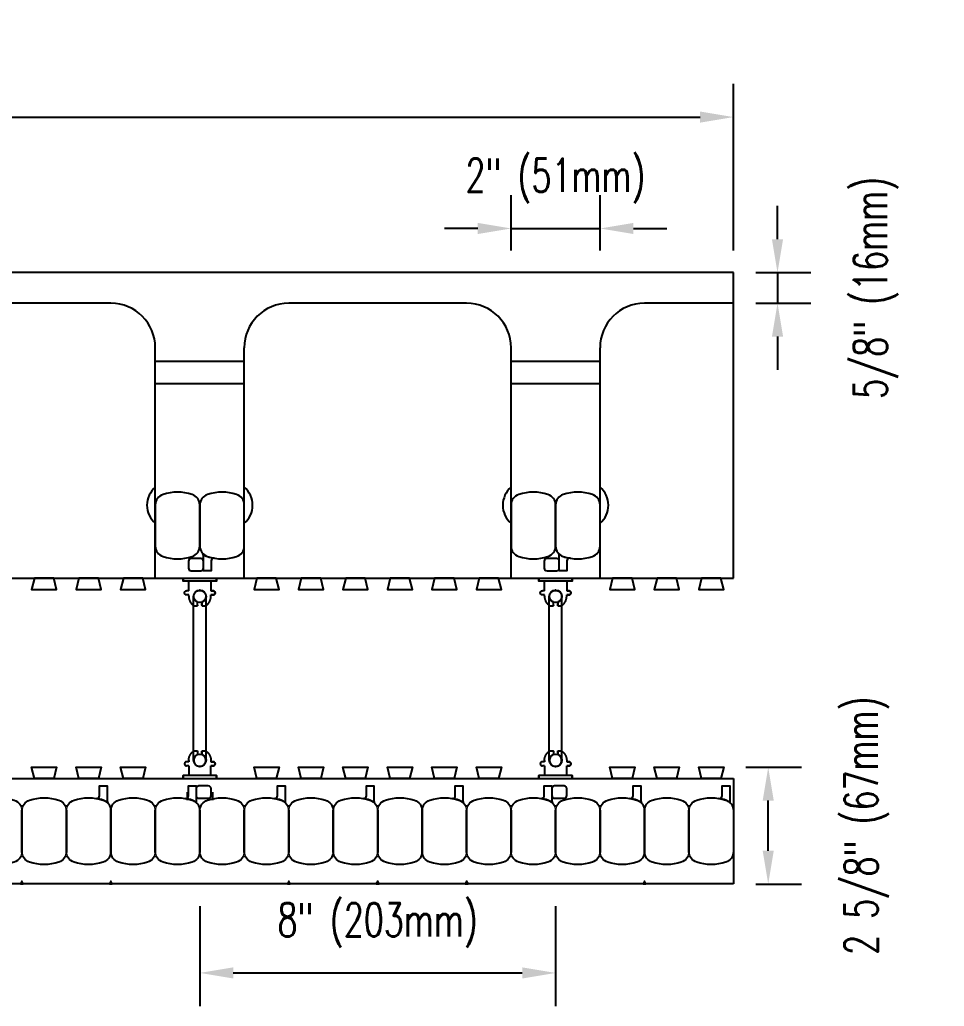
# Model space of a CAD drawing. Header units: inches. Extents: x 230.6 to 290.1, y 70.9 to 119.7.
# Drawn here: x 269.28 to 290.07, y 95.91 to 118.1 of the extents above; entities that cross this region are included whole.
import ezdxf

# ---------------------------------------------------------------- set-up
doc = ezdxf.new("R2010")
doc.units = ezdxf.units.IN
doc.header["$MEASUREMENT"] = 0
for name, color, linetype in [('HATCH', 12, 'Continuous'), ('line25', 2, 'Continuous'), ('LINE50', 5, 'Continuous'), ('LINE9', 9, 'Continuous'), ('TEXT', 4, 'Continuous')]:
    doc.layers.add(name, color=color, linetype=linetype)
doc.styles.add('DIM', font='romans.shx', dxfattribs={"width": 0.7})
doc.dimstyles.new('ext_8', dxfattribs={"dimscale": 8, "dimtxt": 0.09375, "dimasz": 0.09375, "dimexe": 0.09375, "dimexo": 0.0625, "dimgap": 0.0625, "dimtad": 1, "dimdec": 4, "dimzin": 3, "dimdsep": 46, "dimlunit": 4, "dimtxsty": 'DIM', "dimcen": 0.09, "dimdle": 0.09375, "dimclrt": 4, "dimadec": 0, "dimazin": 0, "dimtfac": 1, "dimtdec": 4, "dimtmove": 2, "dimatfit": 3, "dimfxl": 0, "dimfrac": 2, "dimtolj": 1, "dimtzin": 0, "dimarcsym": 0})

# ---------------------------------------------------------------- blocks, each defined once
blk = doc.blocks.new('*D21')
at = {"layer": 'Defpoints', "color": 0}
for p in [(285.326, 112.408), (285.326, 111.721), (286.316, 111.721)]:
    blk.add_point(p, dxfattribs=at)
at = {"layer": 'TEXT', "color": 0, "lineweight": -2}
for p, q in [((286.316, 113.158), (286.316, 113.908)), ((285.826, 112.408), (287.066, 112.408)), ((286.316, 112.408), (286.316, 111.721)), ((285.826, 111.721), (287.066, 111.721)), ((286.316, 110.971), (286.316, 110.221))]:
    blk.add_line(p, q, dxfattribs=at)
at = {"layer": 'TEXT', "color": 0}
for points in [[(286.191, 113.158), (286.441, 113.158), (286.316, 112.408)], [(286.191, 110.971), (286.441, 110.971), (286.316, 111.721)]]:
    blk.add_solid(points, dxfattribs=at)
at = {"layer": 'TEXT', "color": 4, "insert": (288.53, 112.065), "char_height": 0.75, "attachment_point": 5, "rotation": 90, "style": 'DIM'}
blk.add_mtext('\\A1;5/8" (16mm)', dxfattribs=at)
blk = doc.blocks.new('*D22')
at = {"layer": 'Defpoints', "color": 0}
for p in [(285.107, 101.283), (286.107, 101.283), (285.326, 98.658)]:
    blk.add_point(p, dxfattribs=at)
at = {"layer": 'TEXT', "color": 0, "lineweight": -2}
for p, q in [((285.607, 101.283), (286.857, 101.283)), ((286.107, 99.408), (286.107, 100.533)), ((285.826, 98.658), (286.857, 98.658))]:
    blk.add_line(p, q, dxfattribs=at)
at = {"layer": 'TEXT', "color": 0}
for points in [[(285.982, 100.533), (286.232, 100.533), (286.107, 101.283)], [(285.982, 99.408), (286.232, 99.408), (286.107, 98.658)]]:
    blk.add_solid(points, dxfattribs=at)
at = {"layer": 'TEXT', "color": 4, "insert": (288.321, 99.971), "char_height": 0.75, "attachment_point": 5, "rotation": 90, "style": 'DIM'}
blk.add_mtext('\\A1;2 5/8" (67mm)', dxfattribs=at)
blk = doc.blocks.new('*D14')
at = {"layer": 'Defpoints', "color": 0}
for p in [(282.326, 113.402), (280.326, 112.408), (282.326, 112.408)]:
    blk.add_point(p, dxfattribs=at)
at = {"layer": 'TEXT', "color": 0, "lineweight": -2}
for p, q in [((280.326, 112.908), (280.326, 114.152)), ((282.326, 112.908), (282.326, 114.152)), ((279.576, 113.402), (278.826, 113.402)), ((280.326, 113.402), (282.326, 113.402)), ((283.076, 113.402), (283.826, 113.402))]:
    blk.add_line(p, q, dxfattribs=at)
at = {"layer": 'TEXT', "color": 0}
for points in [[(279.576, 113.527), (279.576, 113.277), (280.326, 113.402)], [(283.076, 113.527), (283.076, 113.277), (282.326, 113.402)]]:
    blk.add_solid(points, dxfattribs=at)
at = {"layer": 'TEXT', "color": 4, "insert": (281.326, 114.473), "char_height": 0.75, "attachment_point": 5, "style": 'DIM'}
blk.add_mtext('\\A1;2" (51mm)', dxfattribs=at)
blk = doc.blocks.new('*D23')
at = {"layer": 'Defpoints', "color": 0}
for p in [(285.326, 115.907), (237.326, 112.408), (285.326, 112.408)]:
    blk.add_point(p, dxfattribs=at)
at = {"layer": 'TEXT', "color": 0, "lineweight": -2}
for p, q in [((237.326, 112.908), (237.326, 116.657)), ((285.326, 112.908), (285.326, 116.657)), ((238.076, 115.907), (284.576, 115.907))]:
    blk.add_line(p, q, dxfattribs=at)
at = {"layer": 'TEXT', "color": 0}
for points in [[(238.076, 116.032), (238.076, 115.782), (237.326, 115.907)], [(284.576, 116.032), (284.576, 115.782), (285.326, 115.907)]]:
    blk.add_solid(points, dxfattribs=at)
at = {"layer": 'TEXT', "color": 4, "insert": (261.326, 116.978), "char_height": 0.75, "attachment_point": 5, "style": 'DIM'}
blk.add_mtext('\\A1;48" (1219mm)', dxfattribs=at)
blk = doc.blocks.new('*D17')
at = {"layer": 'Defpoints', "color": 0}
for p in [(273.326, 98.658), (281.326, 98.658), (281.326, 96.658)]:
    blk.add_point(p, dxfattribs=at)
at = {"layer": 'TEXT', "color": 0, "lineweight": -2}
for p, q in [((273.326, 98.158), (273.326, 95.908)), ((281.326, 98.158), (281.326, 95.908)), ((274.076, 96.658), (280.576, 96.658))]:
    blk.add_line(p, q, dxfattribs=at)
at = {"layer": 'TEXT', "color": 0}
for points in [[(274.076, 96.783), (274.076, 96.533), (273.326, 96.658)], [(280.576, 96.783), (280.576, 96.533), (281.326, 96.658)]]:
    blk.add_solid(points, dxfattribs=at)
at = {"layer": 'TEXT', "color": 4, "insert": (277.326, 97.73), "char_height": 0.75, "attachment_point": 5, "style": 'DIM'}
blk.add_mtext('\\A1;8" (203mm)', dxfattribs=at)
blk = doc.blocks.new('WEB4_CENTRE_TOP')
for p, q in [((-0.141, 0), (-0.141, 3.688)), ((0.141, 0), (0.141, 3.688))]:
    blk.add_line(p, q)
for centre in [(0, 3.688), (0, 0)]:
    blk.add_circle(centre, 0.141)
blk = doc.blocks.new('Connector')
blk.add_point((0.271, 0))
at = {"layer": 'LINE9'}
for p, q in [((0, 0.375), (0, -0.375)), ((0.062, -0.375), (0.062, 0.375)), ((0.281, 0.25), (0.062, 0.25))]:
    blk.add_line(p, q, dxfattribs=at)
for points, weights in [([(0.007, 0.375), (0.004, 0.375), (0, 0.375)], [1, 0.972587069138, 0.950305488115]), ([(0.327, 0.343), (0.308, 0.343), (0.281, 0.317), (0.281, 0.297)], [1, 0.85355339, 0.85355339, 1]), ([(0.328, 0.343), (0.327, 0.343), (0.327, 0.343)], [1, 0.70710678, 1]), ([(0.375, 0.297), (0.375, 0.317), (0.348, 0.343), (0.329, 0.343)], [1, 0.85355339, 0.85355339, 1]), ([(0.406, 0.25), (0.546, 0.25), (0.619, 0.131)], [0.958404415409, 0.794674173519, 0.864651571113]), ([(0.619, 0.052), (0.612, 0.049), (0.604, 0.049)], [0.83615024178, 0.892081430621, 1]), ([(0.619, -0.131), (0.546, -0.25), (0.406, -0.25)], [0.864651574428, 0.794674169686, 0.958404415195]), ([(0.604, -0.049), (0.612, -0.049), (0.619, -0.052)], [1, 0.89208144177, 0.836150253337]), ([(0, -0.375), (0.004, -0.375), (0.007, -0.375)], [0.950305488115, 0.972587069138, 1]), ([(0.281, -0.297), (0.281, -0.317), (0.308, -0.343), (0.327, -0.343)], [1, 0.85355339, 0.85355339, 1]), ([(0.327, -0.343), (0.281, -0.343), (0.281, -0.297)], [1, 0.70710678, 1]), ([(0.329, -0.343), (0.348, -0.343), (0.375, -0.317), (0.375, -0.297)], [1, 0.85355339, 0.85355339, 1]), ([(0.375, -0.297), (0.375, -0.343), (0.329, -0.343)], [1, 0.70710678, 1])]:
    blk.add_rational_spline(points, weights, degree=2, dxfattribs=at)
for points, degree in [([(0, 0.375), (0.002, 0.375), (0.005, 0.375), (0.007, 0.375)], 3), ([(0.007, 0.375), (0.021, 0.375), (0.051, 0.375), (0.062, 0.375), (0.062, 0.375)], 3), ([(0.281, 0.25), (0.281, 0.297)], 1), ([(0.327, 0.343), (0.327, 0.343), (0.328, 0.343), (0.328, 0.343)], 3), ([(0.328, 0.343), (0.329, 0.343), (0.329, 0.343), (0.329, 0.343)], 3), ([(0.375, 0.25), (0.375, 0.297)], 1), ([(0.406, 0.25), (0.375, 0.25)], 1), ([(0.406, 0.25), (0.406, 0.25)], 1), ([(0.406, 0.25), (0.406, 0.25)], 1), ([(0.406, 0.25), (0.406, 0.25)], 1), ([(0.406, 0.25), (0.406, 0.25)], 1), ([(0.406, 0.25), (0.406, 0.25)], 1), ([(0.406, 0.25), (0.406, 0.25)], 1), ([(0.406, 0.25), (0.406, 0.25)], 1), ([(0.406, 0.25), (0.406, 0.25)], 1), ([(0.406, 0.25), (0.406, 0.25)], 1), ([(0.406, 0.25), (0.406, 0.25)], 1), ([(0.406, 0.25), (0.406, 0.25)], 1), ([(0.406, 0.25), (0.406, 0.25)], 1), ([(0.406, 0.25), (0.406, 0.25)], 1), ([(0.406, 0.25), (0.406, 0.25)], 1), ([(0.406, 0.25), (0.406, 0.25)], 1), ([(0.406, 0.25), (0.406, 0.25)], 1), ([(0.406, 0.25), (0.406, 0.25)], 1), ([(0.406, 0.25), (0.406, 0.25)], 1), ([(0.406, 0.25), (0.406, 0.25)], 1), ([(0.406, 0.25), (0.406, 0.25)], 1), ([(0.406, 0.25), (0.406, 0.25)], 1), ([(0.406, 0.25), (0.406, 0.25)], 1), ([(0.406, 0.25), (0.406, 0.25)], 1), ([(0.406, 0.25), (0.406, 0.25)], 1), ([(0.604, 0.049), (0.532, 0.049)], 1), ([(0.532, 0.049), (0.532, 0.049)], 1), ([(0.532, 0.049), (0.532, 0.049)], 1), ([(0.532, 0.049), (0.532, 0.049)], 1), ([(0.532, 0.049), (0.532, 0.049)], 1), ([(0.532, 0.049), (0.532, 0.049)], 1), ([(0.532, 0.049), (0.532, 0.049)], 1), ([(0.532, 0.049), (0.532, 0.049)], 1), ([(0.532, 0.049), (0.532, 0.049)], 1), ([(0.532, 0.049), (0.532, 0.049)], 1), ([(0.532, 0.049), (0.532, 0.049)], 1), ([(0.604, 0.049), (0.609, 0.049), (0.614, 0.05), (0.619, 0.052)], 3), ([(0.604, 0.049), (0.604, 0.049)], 1), ([(0.604, 0.049), (0.604, 0.049)], 1), ([(0.604, 0.049), (0.604, 0.049)], 1), ([(0.604, 0.049), (0.604, 0.049)], 1), ([(0.619, 0.131), (0.619, 0.052)], 1), ([(0.619, 0.131), (0.619, 0.131)], 1), ([(0.619, 0.131), (0.619, 0.131)], 1), ([(0.619, 0.131), (0.619, 0.131)], 1), ([(0.619, 0.131), (0.619, 0.131)], 1), ([(0.532, -0.049), (0.604, -0.049)], 1), ([(0.604, -0.049), (0.58, -0.049), (0.556, -0.049), (0.532, -0.049)], 3), ([(0.532, -0.049), (0.532, -0.049)], 1), ([(0.532, -0.049), (0.532, -0.049)], 1), ([(0.532, -0.049), (0.532, -0.049)], 1), ([(0.532, -0.049), (0.532, -0.049)], 1), ([(0.619, -0.052), (0.614, -0.05), (0.609, -0.049), (0.604, -0.049)], 3), ([(0.604, -0.049), (0.604, -0.049)], 1), ([(0.604, -0.049), (0.604, -0.049)], 1), ([(0.604, -0.049), (0.604, -0.049)], 1), ([(0.604, -0.049), (0.604, -0.049)], 1), ([(0.604, -0.049), (0.604, -0.049)], 1), ([(0.604, -0.049), (0.604, -0.049)], 1), ([(0.604, -0.049), (0.604, -0.049)], 1), ([(0.604, -0.049), (0.604, -0.049)], 1), ([(0.619, -0.052), (0.619, -0.131)], 1), ([(0.619, -0.131), (0.619, -0.131)], 1), ([(0.619, -0.131), (0.619, -0.131)], 1), ([(0.619, -0.131), (0.619, -0.131)], 1), ([(0.619, -0.131), (0.619, -0.131)], 1), ([(0.007, -0.375), (0.005, -0.375), (0.002, -0.375), (0, -0.375)], 3), ([(0.062, -0.375), (0.062, -0.375), (0.051, -0.375), (0.021, -0.375), (0.007, -0.375)], 3), ([(0.062, -0.25), (0.281, -0.25)], 1), ([(0.281, -0.297), (0.281, -0.25)], 1), ([(0.281, -0.25), (0.281, -0.297)], 1), ([(0.328, -0.343), (0.328, -0.343), (0.327, -0.343), (0.327, -0.343)], 3), ([(0.329, -0.343), (0.329, -0.343), (0.329, -0.343), (0.328, -0.343)], 3), ([(0.375, -0.25), (0.375, -0.297)], 1), ([(0.375, -0.297), (0.375, -0.25)], 1), ([(0.406, -0.25), (0.375, -0.25)], 1), ([(0.406, -0.25), (0.406, -0.25)], 1), ([(0.406, -0.25), (0.406, -0.25)], 1), ([(0.406, -0.25), (0.406, -0.25)], 1), ([(0.406, -0.25), (0.406, -0.25)], 1), ([(0.406, -0.25), (0.406, -0.25)], 1), ([(0.406, -0.25), (0.406, -0.25)], 1), ([(0.406, -0.25), (0.406, -0.25)], 1), ([(0.406, -0.25), (0.406, -0.25)], 1), ([(0.406, -0.25), (0.406, -0.25)], 1), ([(0.406, -0.25), (0.406, -0.25)], 1), ([(0.406, -0.25), (0.406, -0.25)], 1)]:
    blk.add_open_spline(points, degree=degree, dxfattribs=at)
for points, weights, knots in [([(0.062, 0.375), (0.062, 0.375), (0.046, 0.375), (0.03, 0.375), (0.007, 0.375)], [0.868718858569, 0.861102746415, 1, 0.861102734288, 0.868718859898], [0, 0, 0, 0.5, 0.5, 1, 1, 1]), ([(0.532, 0.049), (0.472, 0.203), (0.333, 0.113), (0.157, 0), (0.333, -0.113), (0.472, -0.203), (0.532, -0.049)], [0.899508922286, 0.599718215298, 1, 0.54226024, 1, 0.599718224335, 0.899508908749], [0, 0, 0, 0.318112, 0.318112, 0.681888, 0.681888, 1, 1, 1]), ([(0.007, -0.375), (0.03, -0.375), (0.046, -0.375), (0.062, -0.375), (0.062, -0.375)], [0.868718859319, 0.861102739573, 1, 0.861102742958, 0.868718858948], [0, 0, 0, 0.5, 0.5, 1, 1, 1])]:
    blk.add_rational_spline(points, weights, degree=2, knots=knots, dxfattribs=at)

msp = doc.modelspace()

# ---------------------------------------------------------------- linework, layer by layer
at = {"layer": 'HATCH'}
for p, q in [((274.32562, 110.40841), (272.32562, 110.40841)), ((282.32562, 110.40841), (280.32562, 110.40841)), ((274.32562, 109.90841), (272.32562, 109.90841)), ((282.32562, 109.90841), (280.32562, 109.90841))]:
    msp.add_line(p, q, dxfattribs=at)
at = {"layer": 'line25'}
for p, q in [((271.32562, 111.72091), (267.32562, 111.72091)), ((279.32562, 111.72091), (275.32562, 111.72091)), ((285.32562, 111.72091), (283.32562, 111.72091)), ((272.32562, 105.53341), (272.32562, 110.72091)), ((274.32562, 105.53341), (274.32562, 110.72091)), ((280.32562, 105.53341), (280.32562, 110.72091)), ((282.32562, 105.53341), (282.32562, 110.72091)), ((237.32562, 105.53341), (285.32562, 105.53341)), ((237.32562, 101.03341), (285.32562, 101.03341))]:
    msp.add_line(p, q, dxfattribs=at)
for points in [[(269.60678, 105.53341), (269.54445, 105.28341), (270.10678, 105.28341), (270.04445, 105.53341)], [(270.60678, 105.53341), (270.54445, 105.28341), (271.10678, 105.28341), (271.04445, 105.53341)], [(271.60678, 105.53341), (271.54445, 105.28341), (272.10678, 105.28341), (272.04445, 105.53341)], [(274.60678, 105.53341), (274.54445, 105.28341), (275.10678, 105.28341), (275.04445, 105.53341)], [(275.60678, 105.53341), (275.54445, 105.28341), (276.10678, 105.28341), (276.04445, 105.53341)], [(276.60678, 105.53341), (276.54445, 105.28341), (277.10678, 105.28341), (277.04445, 105.53341)], [(277.60678, 105.53341), (277.54445, 105.28341), (278.10678, 105.28341), (278.04445, 105.53341)], [(278.60678, 105.53341), (278.54445, 105.28341), (279.10678, 105.28341), (279.04445, 105.53341)], [(279.60678, 105.53341), (279.54445, 105.28341), (280.10678, 105.28341), (280.04445, 105.53341)], [(282.60678, 105.53341), (282.54445, 105.28341), (283.10678, 105.28341), (283.04445, 105.53341)], [(283.60678, 105.53341), (283.54445, 105.28341), (284.10678, 105.28341), (284.04445, 105.53341)], [(284.60678, 105.53341), (284.54445, 105.28341), (285.10678, 105.28341), (285.04445, 105.53341)], [(269.60678, 101.03341), (269.54445, 101.28341), (270.10678, 101.28341), (270.04445, 101.03341)], [(270.60678, 101.03341), (270.54445, 101.28341), (271.10678, 101.28341), (271.04445, 101.03341)], [(271.60678, 101.03341), (271.54445, 101.28341), (272.10678, 101.28341), (272.04445, 101.03341)], [(274.60678, 101.03341), (274.54445, 101.28341), (275.10678, 101.28341), (275.04445, 101.03341)], [(275.60678, 101.03341), (275.54445, 101.28341), (276.10678, 101.28341), (276.04445, 101.03341)], [(276.60678, 101.03341), (276.54445, 101.28341), (277.10678, 101.28341), (277.04445, 101.03341)], [(277.60678, 101.03341), (277.54445, 101.28341), (278.10678, 101.28341), (278.04445, 101.03341)], [(278.60678, 101.03341), (278.54445, 101.28341), (279.10678, 101.28341), (279.04445, 101.03341)], [(279.60678, 101.03341), (279.54445, 101.28341), (280.10678, 101.28341), (280.04445, 101.03341)], [(282.60678, 101.03341), (282.54445, 101.28341), (283.10678, 101.28341), (283.04445, 101.03341)], [(283.60678, 101.03341), (283.54445, 101.28341), (284.10678, 101.28341), (284.04445, 101.03341)], [(284.60678, 101.03341), (284.54445, 101.28341), (285.10678, 101.28341), (285.04445, 101.03341)]]:
    msp.add_lwpolyline(points, close=True, dxfattribs=at)
for centre, start, end in [((271.32562, 110.72091), 0, 90), ((275.32562, 110.72091), 90, 180), ((279.32562, 110.72091), 0, 90), ((283.32562, 110.72091), 90, 180)]:
    msp.add_arc(centre, 1, start, end, dxfattribs=at)
at = {"layer": 'LINE50'}
for p, q in [((285.32562, 112.40841), (237.32562, 112.40841)), ((285.32562, 105.53341), (285.32562, 112.40841)), ((285.32562, 101.03341), (285.32562, 98.65841)), ((285.32562, 98.65841), (237.32562, 98.65841))]:
    msp.add_line(p, q, dxfattribs=at)
at = {"layer": 'LINE9'}
for p, q in [((273.0431, 100.72351), (273.0431, 100.54051)), ((273.60813, 100.72351), (273.60813, 100.54051))]:
    msp.add_line(p, q, dxfattribs=at)
for points in [[(272.49869, 106.02246, 0.15767078), (273.15254, 106.02246, 0.32530463), (273.32562, 106.26033), (273.32562, 107.1815, 0.32530463), (273.15254, 107.41937, 0.15767078), (272.49869, 107.41937, 0.32530463), (272.32562, 107.1815), (272.32562, 106.26033, 0.32530463)], [(273.49869, 106.02246, 0.15767078), (274.15254, 106.02246, 0.32530463), (274.32562, 106.26033), (274.32562, 107.1815, 0.32530463), (274.15254, 107.41937, 0.15767078), (273.49869, 107.41937, 0.32530463), (273.32562, 107.1815), (273.32562, 106.26033, 0.32530463)], [(280.49869, 106.02246, 0.15767078), (281.15254, 106.02246, 0.32530463), (281.32562, 106.26033), (281.32562, 107.1815, 0.32530463), (281.15254, 107.41937, 0.15767078), (280.49869, 107.41937, 0.32530463), (280.32562, 107.1815), (280.32562, 106.26033, 0.32530463)], [(281.49869, 106.02246, 0.15767078), (282.15254, 106.02246, 0.32530463), (282.32562, 106.26033), (282.32562, 107.1815, 0.32530463), (282.15254, 107.41937, 0.15767078), (281.49869, 107.41937, 0.32530463), (281.32562, 107.1815), (281.32562, 106.26033, 0.32530463)], [(273.49869, 106.02246, 0.0372667), (273.65239, 105.98513, 0.46303561), (273.5797, 105.92347), (273.5797, 105.70187), (273.40887, 105.70187), (273.40887, 106.04796, 0.18900236), (273.39222, 106.09044, 0.12840736)], [(281.49869, 106.02246, 0.0372667), (281.65239, 105.98513, 0.46303561), (281.5797, 105.92347), (281.5797, 105.70187), (281.40887, 105.70187), (281.40887, 106.04796, 0.18900236), (281.39222, 106.09044, 0.12840736)], [(273.13403, 105.70187), (273.34637, 105.70187, 0.41421356), (273.40887, 105.76437), (273.40887, 105.91687, 0.41421356), (273.34637, 105.97937), (273.13403, 105.97937, 0.41421356), (273.07153, 105.91687), (273.07153, 105.76437, 0.41421356)], [(281.13403, 105.70187), (281.34637, 105.70187, 0.41421356), (281.40887, 105.76437), (281.40887, 105.91687, 0.41421356), (281.34637, 105.97937), (281.13403, 105.97937, 0.41421356), (281.07153, 105.91687), (281.07153, 105.76437, 0.41421356)], [(271.15254, 100.54437, 0.0372667), (270.99884, 100.5817, 0.46303561), (271.07153, 100.64336), (271.07153, 100.86496), (271.24236, 100.86496), (271.24236, 100.51887, 0.18900236), (271.25902, 100.47639, 0.12840736)], [(273.15254, 100.54437, 0.0372667), (272.99884, 100.5817, 0.46303561), (273.07153, 100.64336), (273.07153, 100.86496), (273.24236, 100.86496), (273.24236, 100.51887, 0.18900236), (273.25902, 100.47639, 0.12840736)], [(273.24236, 100.64996, 0.41421356), (273.30486, 100.58746), (273.5172, 100.58746, 0.41421356), (273.5797, 100.64996), (273.5797, 100.80246, 0.41421356), (273.5172, 100.86496), (273.30486, 100.86496, 0.41421356), (273.24236, 100.80246)], [(275.15254, 100.54437, 0.0372667), (274.99884, 100.5817, 0.46303561), (275.07153, 100.64336), (275.07153, 100.86496), (275.24236, 100.86496), (275.24236, 100.51887, 0.18900236), (275.25902, 100.47639, 0.12840736)], [(277.15254, 100.54437, 0.0372667), (276.99884, 100.5817, 0.46303561), (277.07153, 100.64336), (277.07153, 100.86496), (277.24236, 100.86496), (277.24236, 100.51887, 0.18900236), (277.25902, 100.47639, 0.12840736)], [(279.15254, 100.54437, 0.0372667), (278.99884, 100.5817, 0.46303561), (279.07153, 100.64336), (279.07153, 100.86496), (279.24236, 100.86496), (279.24236, 100.51887, 0.18900236), (279.25902, 100.47639, 0.12840736)], [(281.15254, 100.54437, 0.0372667), (280.99884, 100.5817, 0.46303561), (281.07153, 100.64336), (281.07153, 100.86496), (281.24236, 100.86496), (281.24236, 100.51887, 0.18900236), (281.25902, 100.47639, 0.12840736)], [(281.24236, 100.64996, 0.41421356), (281.30486, 100.58746), (281.5172, 100.58746, 0.41421356), (281.5797, 100.64996), (281.5797, 100.80246, 0.41421356), (281.5172, 100.86496), (281.30486, 100.86496, 0.41421356), (281.24236, 100.80246)], [(283.15254, 100.54437, 0.0372667), (282.99884, 100.5817, 0.46303561), (283.07153, 100.64336), (283.07153, 100.86496), (283.24236, 100.86496), (283.24236, 100.51887, 0.18900236), (283.25902, 100.47639, 0.12840736)], [(285.15254, 100.54437, 0.0372667), (284.99884, 100.5817, 0.46303561), (285.07153, 100.64336), (285.07153, 100.86496), (285.24236, 100.86496), (285.24236, 100.51887, 0.18900236), (285.25902, 100.47639, 0.12840736)], [(268.49869, 100.54437, -0.15767078), (269.15254, 100.54437, -0.32530463), (269.32562, 100.3065), (269.32562, 99.38533, -0.32530463), (269.15254, 99.14746, -0.15767078), (268.49869, 99.14746, -0.32530463), (268.32562, 99.38533), (268.32562, 100.3065, -0.32530463)], [(269.49869, 100.54437, -0.15767078), (270.15254, 100.54437, -0.32530463), (270.32562, 100.3065), (270.32562, 99.38533, -0.32530463), (270.15254, 99.14746, -0.15767078), (269.49869, 99.14746, -0.32530463), (269.32562, 99.38533), (269.32562, 100.3065, -0.32530463)], [(270.49869, 100.54437, -0.15767078), (271.15254, 100.54437, -0.32530463), (271.32562, 100.3065), (271.32562, 99.38533, -0.32530463), (271.15254, 99.14746, -0.15767078), (270.49869, 99.14746, -0.32530463), (270.32562, 99.38533), (270.32562, 100.3065, -0.32530463)], [(271.49869, 100.54437, -0.15767078), (272.15254, 100.54437, -0.32530463), (272.32562, 100.3065), (272.32562, 99.38533, -0.32530463), (272.15254, 99.14746, -0.15767078), (271.49869, 99.14746, -0.32530463), (271.32562, 99.38533), (271.32562, 100.3065, -0.32530463)], [(272.49869, 100.54437, -0.15767078), (273.15254, 100.54437, -0.32530463), (273.32562, 100.3065), (273.32562, 99.38533, -0.32530463), (273.15254, 99.14746, -0.15767078), (272.49869, 99.14746, -0.32530463), (272.32562, 99.38533), (272.32562, 100.3065, -0.32530463)], [(273.49869, 100.54437, -0.15767078), (274.15254, 100.54437, -0.32530463), (274.32562, 100.3065), (274.32562, 99.38533, -0.32530463), (274.15254, 99.14746, -0.15767078), (273.49869, 99.14746, -0.32530463), (273.32562, 99.38533), (273.32562, 100.3065, -0.32530463)], [(274.49869, 100.54437, -0.15767078), (275.15254, 100.54437, -0.32530463), (275.32562, 100.3065), (275.32562, 99.38533, -0.32530463), (275.15254, 99.14746, -0.15767078), (274.49869, 99.14746, -0.32530463), (274.32562, 99.38533), (274.32562, 100.3065, -0.32530463)], [(275.49869, 100.54437, -0.15767078), (276.15254, 100.54437, -0.32530463), (276.32562, 100.3065), (276.32562, 99.38533, -0.32530463), (276.15254, 99.14746, -0.15767078), (275.49869, 99.14746, -0.32530463), (275.32562, 99.38533), (275.32562, 100.3065, -0.32530463)], [(276.49869, 100.54437, -0.15767078), (277.15254, 100.54437, -0.32530463), (277.32562, 100.3065), (277.32562, 99.38533, -0.32530463), (277.15254, 99.14746, -0.15767078), (276.49869, 99.14746, -0.32530463), (276.32562, 99.38533), (276.32562, 100.3065, -0.32530463)], [(277.49869, 100.54437, -0.15767078), (278.15254, 100.54437, -0.32530463), (278.32562, 100.3065), (278.32562, 99.38533, -0.32530463), (278.15254, 99.14746, -0.15767078), (277.49869, 99.14746, -0.32530463), (277.32562, 99.38533), (277.32562, 100.3065, -0.32530463)], [(278.49869, 100.54437, -0.15767078), (279.15254, 100.54437, -0.32530463), (279.32562, 100.3065), (279.32562, 99.38533, -0.32530463), (279.15254, 99.14746, -0.15767078), (278.49869, 99.14746, -0.32530463), (278.32562, 99.38533), (278.32562, 100.3065, -0.32530463)], [(279.49869, 100.54437, -0.15767078), (280.15254, 100.54437, -0.32530463), (280.32562, 100.3065), (280.32562, 99.38533, -0.32530463), (280.15254, 99.14746, -0.15767078), (279.49869, 99.14746, -0.32530463), (279.32562, 99.38533), (279.32562, 100.3065, -0.32530463)], [(280.49869, 100.54437, -0.15767078), (281.15254, 100.54437, -0.32530463), (281.32562, 100.3065), (281.32562, 99.38533, -0.32530463), (281.15254, 99.14746, -0.15767078), (280.49869, 99.14746, -0.32530463), (280.32562, 99.38533), (280.32562, 100.3065, -0.32530463)], [(281.49869, 100.54437, -0.15767078), (282.15254, 100.54437, -0.32530463), (282.32562, 100.3065), (282.32562, 99.38533, -0.32530463), (282.15254, 99.14746, -0.15767078), (281.49869, 99.14746, -0.32530463), (281.32562, 99.38533), (281.32562, 100.3065, -0.32530463)], [(282.49869, 100.54437, -0.15767078), (283.15254, 100.54437, -0.32530463), (283.32562, 100.3065), (283.32562, 99.38533, -0.32530463), (283.15254, 99.14746, -0.15767078), (282.49869, 99.14746, -0.32530463), (282.32562, 99.38533), (282.32562, 100.3065, -0.32530463)], [(283.49869, 100.54437, -0.15767078), (284.15254, 100.54437, -0.32530463), (284.32562, 100.3065), (284.32562, 99.38533, -0.32530463), (284.15254, 99.14746, -0.15767078), (283.49869, 99.14746, -0.32530463), (283.32562, 99.38533), (283.32562, 100.3065, -0.32530463)], [(284.49869, 100.54437, -0.15767078), (285.15254, 100.54437, -0.32530463), (285.32562, 100.3065), (285.32562, 99.38533, -0.32530463), (285.15254, 99.14746, -0.15767078), (284.49869, 99.14746, -0.32530463), (284.32562, 99.38533), (284.32562, 100.3065, -0.32530463)]]:
    msp.add_lwpolyline(points, format="xyb", close=True, dxfattribs=at)
for points in [[(269.35687, 98.65841), (269.32562, 98.7229), (269.29437, 98.65841)], [(271.35687, 98.65841), (271.32562, 98.7229), (271.29437, 98.65841)], [(275.35687, 98.65841), (275.32562, 98.7229), (275.29437, 98.65841)], [(277.35687, 98.65841), (277.32562, 98.7229), (277.29437, 98.65841)], [(279.35687, 98.65841), (279.32562, 98.7229), (279.29437, 98.65841)], [(283.35687, 98.65841), (283.32562, 98.7229), (283.29437, 98.65841)]]:
    msp.add_lwpolyline(points, close=True, dxfattribs=at)
for centre, start, end in [((272.67059, 107.17698, 0.27375), 130.380996, 229.619004), ((273.98048, 107.17698, 0.27375), 310.380996, 49.619004), ((280.67059, 107.17698, 0.27375), 130.380996, 229.619004), ((281.98048, 107.17698, 0.27375), 310.380996, 49.619004)]:
    msp.add_arc(centre, 0.53248, start, end, dxfattribs=at)

# ---------------------------------------------------------------- block references
for p in [(273.32562, 101.43987), (281.32562, 101.43987)]:
    msp.add_blockref('WEB4_CENTRE_TOP', p, dxfattribs=at)
at = {"layer": 'TEXT', "xscale": -1, "rotation": 90}
for p in [(273.32562, 105.53432), (281.32562, 105.53432)]:
    msp.add_blockref('Connector', p, dxfattribs=at)
at = {"layer": 'TEXT', "rotation": 90}
for p in [(273.32562, 101.03341), (281.32562, 101.03341)]:
    msp.add_blockref('Connector', p, dxfattribs=at)

# ---------------------------------------------------------------- dimensions: what is measured, and where the dimension line sits
at = {"layer": 'TEXT'}
for base, p1, p2, text, picture, middle in [((285.32562, 115.9068), (237.32562, 112.40841), (285.32562, 112.40841), '48" (1219mm)', '*D23', (261.32562, 116.97822)), ((281.32562, 96.65841), (273.32562, 98.65841), (281.32562, 98.65841), '8" (203mm)', '*D17', (277.32562, 97.72984))]:
    dim = msp.add_linear_dim(base=base, p1=p1, p2=p2, text=text, dimstyle='ext_8', dxfattribs=at)
    dim.commit()
    dim.dimension.update_dxf_attribs({"geometry": picture, "text_midpoint": middle})
dim = msp.add_linear_dim(base=(282.32562, 113.40172), p1=(280.32562, 112.40841), p2=(282.32562, 112.40841), text='2" (51mm)', dimstyle='ext_8', dxfattribs=at)
dim.commit()
dim.dimension.update_dxf_attribs({"geometry": '*D14', "text_midpoint": (281.32562, 114.47314), "dimtype": 160})
for base, p1, p2, text, picture, middle in [((286.31606, 111.72091), (285.32562, 112.40841), (285.32562, 111.72091), '5/8" (16mm)', '*D21', (288.53034, 112.06466)), ((286.10675, 101.28341), (285.32562, 98.65841), (285.10678, 101.28341), '2 5/8" (67mm)', '*D22', (288.32103, 99.97091))]:
    dim = msp.add_linear_dim(base=base, p1=p1, p2=p2, angle=90, text=text, dimstyle='ext_8', dxfattribs=at)
    dim.commit()
    dim.dimension.update_dxf_attribs({"geometry": picture, "text_midpoint": middle, "dimtype": 160})

doc.saveas('drawing.dxf')
